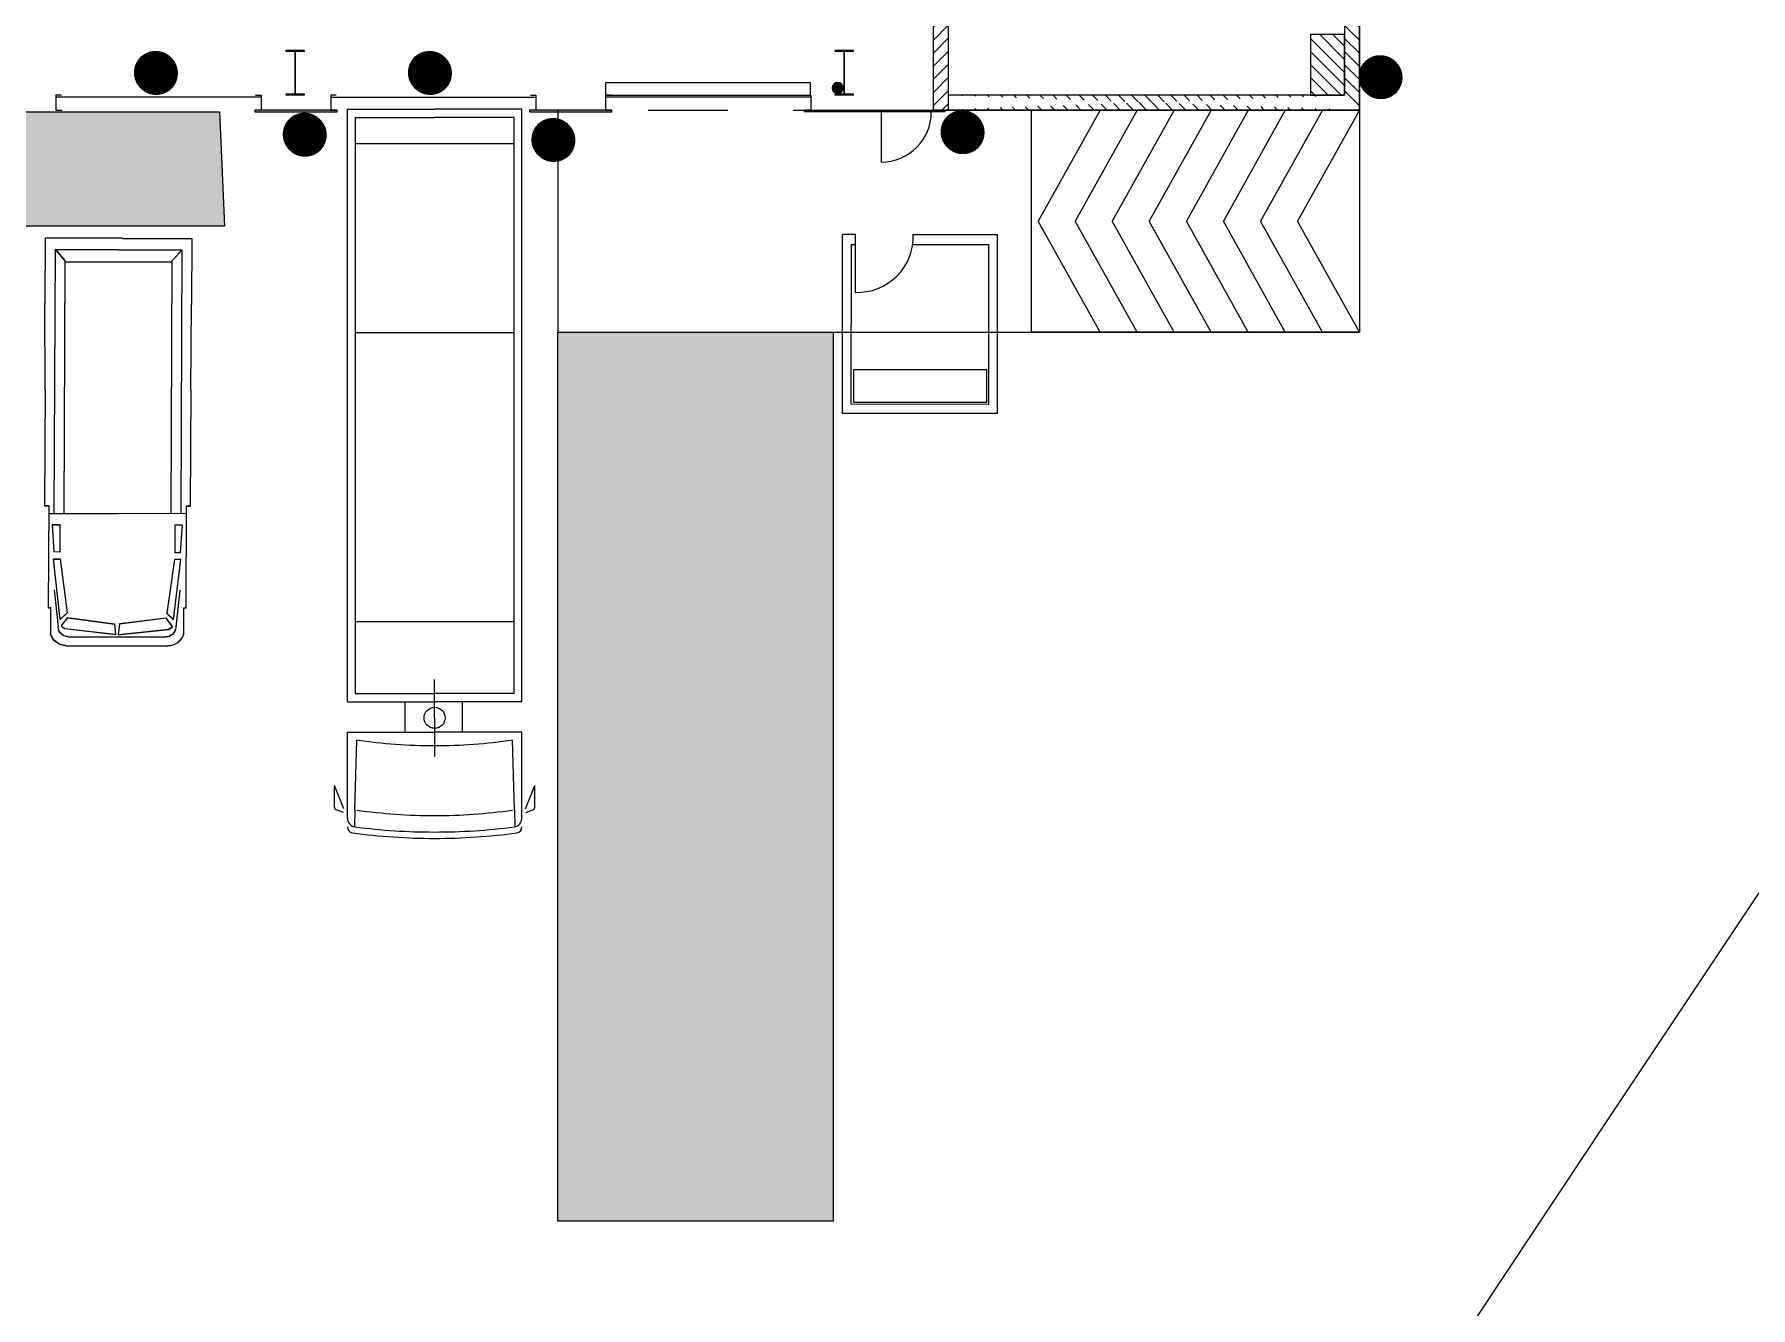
# Model space of a CAD drawing. Header units: inches. Extents: x -116118 to 73671, y 138219 to 302509.
# Drawn here: x -19773 to 10345, y 201215 to 223561 of the extents above; entities that cross this region are included whole.
import ezdxf

# ---------------------------------------------------------------- set-up
doc = ezdxf.new("R2010")
doc.units = ezdxf.units.IN
doc.header["$MEASUREMENT"] = 0
doc.linetypes.add('CONTINUA', pattern=[0])
doc.layers.get('0').update_dxf_attribs({"color": 250})
for name, color, linetype in [('001 SEC IP Cameras Outside', 20, 'Continuous'), ('001 SEC IP Cameras P3354', 250, 'Continuous'), ('1-Hach-Structure', 1, 'Continuous'), ('1-Structure', 7, 'Continuous'), ('1-Structure-Poteaux', 7, 'Continuous'), ('2-Escaliers', 7, 'Continuous'), ('2-Porte-Quai', 7, 'Continuous'), ('EXTERIEUR', 6, 'Continuous'), ('NEW EQUIPEMENT', 10, 'Continuous'), ('SIMBOLI', 7, 'CONTINUA'), ('SIMBOLI_IB', 2, 'Continuous')]:
    doc.layers.add(name, color=color, linetype=linetype)
pattern_1 = [(315, (-2715.1, 4676.43), (-88.3883, -88.3883), [])]

# ---------------------------------------------------------------- blocks, each defined once
blk = doc.blocks.new('A$C051345EB')
at = {"layer": '1-Structure-Poteaux'}
blk.add_hatch(color=256, dxfattribs=at).paths.add_polyline_path([(0, 0), (0, 10), (120, 10), (120, 590), (0, 590), (0, 600), (250, 600), (250, 590), (130, 590), (130, 10), (250, 10), (250, 0)])
blk.add_lwpolyline([(0, 0), (0, 10), (120, 10), (120, 590), (0, 590), (0, 600), (250, 600), (250, 590), (130, 590), (130, 10), (250, 10), (250, 0), (0, 0)], dxfattribs=at)
blk = doc.blocks.new('A$C5E2A7F44')
at = {"layer": '1-Structure'}
blk.add_hatch(color=256, dxfattribs=at).paths.add_polyline_path([(0, 25), (1110, 25), (1110, 0), (0, 0)])
blk.add_lwpolyline([(0, 25), (1110, 25), (1110, 0), (0, 0)], close=True, dxfattribs=at)
blk = doc.blocks.new('A$C32844CA2')
at = {"layer": '1-Structure'}
blk.add_line((85, 174), (2685, 174), dxfattribs=at)
at = {"layer": '2-Porte-Quai'}
blk.add_line((10, 174), (2760, 174), dxfattribs=at)
for points in [[(75, 200), (0, 200), (0, 0), (85, 0)], [(2695, 200), (2770, 200), (2770, 0), (2685, 0)]]:
    blk.add_lwpolyline(points, dxfattribs=at)
blk = doc.blocks.new('A$C4ECB2308')
at = {"layer": '1-Structure-Poteaux'}
h = blk.add_hatch(color=5, dxfattribs=at)
edge = h.paths.add_edge_path()
edge.add_arc((75, 75), 75, 0, 360)
at = {"layer": '1-Structure-Poteaux', "color": 5}
blk.add_circle((75, 75), 75, dxfattribs=at)
blk = doc.blocks.new('CONTAINER-LKW')
for p, q in [((8, 1.178), (0, 1.178)), ((0, 1.178), (0, 0)), ((8, 1.178), (8, 0)), ((8.407, 1.178), (8.407, 0)), ((9.568, 1.178), (8.407, 1.178)), ((9.42, 1.353), (9.129, 1.353)), ((9.443, 1.225), (9.129, 1.353)), ((9.492, 1.231), (9.457, 1.326)), ((7.887, 1.073), (0.113, 1.073)), ((0.113, 1.073), (0.113, 0)), ((0.468, 1.073), (0.468, -1.073)), ((3.017, 1.073), (3.017, -1.073)), ((6.919, 1.073), (6.919, -1.073)), ((7.887, 1.073), (7.887, 0)), ((9.463, 1.078), (8.515, 1.05)), ((9.463, 1.078), (9.685, 1.083)), ((8, 0.374), (8.407, 0.374)), ((8.215, 0), (7.7, 0)), ((0, -1.178), (0, 0)), ((0.113, -1.073), (0.113, 0)), ((7.887, -1.073), (7.887, 0)), ((8, -1.178), (8, 0)), ((8.215, 0), (8.738, 0)), ((8.407, -1.178), (8.407, 0)), ((8, -0.404), (8.407, -0.404)), ((0.113, -1.073), (7.887, -1.073)), ((9.463, -1.078), (8.515, -1.05)), ((9.463, -1.078), (9.685, -1.083)), ((8, -1.178), (0, -1.178)), ((9.568, -1.178), (8.407, -1.178)), ((9.443, -1.225), (9.129, -1.353)), ((9.42, -1.353), (9.129, -1.353)), ((9.492, -1.231), (9.457, -1.326))]:
    blk.add_line(p, q)
blk.add_circle((8.215, 0), 0.142)
blk.add_circle((8.215, 0), 0.142)
for centre, radius, start, end in [((9.42, 1.313), 0.04, 19.9425, 90.0003), ((9.568, 1.058), 0.12, 9.7847, 90.0001), ((9.689, 1.098), 0.08, 10.0012, 90.0002), ((1.275, 0.001), 7.315, 359.996, 8.2476), ((2.221, 0.001), 7.315, 359.996, 8.2476), ((1.389, 0), 8.368, 359.9973, 7.4), ((1.633, 0), 8.21, 359.9969, 7.7797), ((1.275, -0.001), 7.315, 351.7524, 0.004), ((2.221, -0.001), 7.315, 351.7524, 0.004), ((1.389, 0), 8.368, 352.6, 0.0027), ((1.633, 0), 8.21, 352.2203, 0.0031), ((9.568, -1.058), 0.12, 269.9999, 350.2153), ((9.689, -1.098), 0.08, 269.9998, 349.9988), ((9.42, -1.313), 0.04, 269.9997, 340.0575)]:
    blk.add_arc(centre, radius, start, end)
blk = doc.blocks.new('Feeder')
at = {"xscale": -1000, "yscale": 1000, "zscale": 1000, "rotation": 90}
blk.add_blockref('CONTAINER-LKW', (1178, 0), dxfattribs=at)
blk = doc.blocks.new('PCAR')
at = {"layer": 'SIMBOLI', "color": 26}
for p, q in [((0, 0), (0, -887)), ((1982, 0), (1982, -887)), ((8, -2047), (8, -3615)), ((1974, -2047), (1974, -3615)), ((8, -3615), (64, -3615)), ((64, -3615), (64, -4990)), ((1919, -3615), (1919, -4990)), ((1974, -3615), (1919, -3615)), ((64, -4990), (93, -4990)), ((93, -4990), (93, -5343)), ((1919, -4990), (1889, -4990)), ((1889, -4990), (1889, -5343)), ((304, -5502), (1678, -5502)), ((330, -5380), (1652, -5380))]:
    blk.add_line(p, q, dxfattribs=at)
at = {"layer": 'SIMBOLI', "color": 26, "extrusion": (0, 0, -1)}
for centre, start_param, end_param in [((305, -5263), 3.145697, 4.370334), ((1677, -5263), 1.912851, 3.137488)]:
    blk.add_ellipse(centre, major_axis=(0, 239), ratio=0.943463, start_param=start_param, end_param=end_param, dxfattribs=at)
at = {"layer": 'SIMBOLI_IB', "color": 26}
for p, q in [((1045, 0), (0, 0)), ((1045, 0), (1982, 0)), ((135, -154), (1847, -154)), ((135, -154), (270, -307)), ((135, -154), (135, -3716)), ((1847, -154), (1712, -307)), ((1847, -154), (1847, -3716)), ((270, -307), (270, -3716)), ((270, -319), (1712, -319)), ((1712, -307), (1712, -3716)), ((8, -2047), (0, -887)), ((1974, -2047), (1982, -887)), ((63, -3716), (991, -3716)), ((114, -3870), (215, -3870)), ((139, -4236), (114, -3870)), ((215, -3870), (215, -4241)), ((1919, -3716), (991, -3716)), ((1869, -3870), (1767, -3870)), ((1767, -3870), (1767, -4241)), ((1843, -4236), (1869, -3870)), ((133, -4333), (220, -4333)), ((226, -5147), (133, -4333)), ((215, -4241), (139, -4236)), ((220, -4333), (317, -5060)), ((1763, -4333), (1665, -5060)), ((1756, -5147), (1849, -4333)), ((1849, -4333), (1763, -4333)), ((1767, -4241), (1843, -4236)), ((144, -4750), (197, -5246)), ((1839, -4750), (1785, -5246)), ((317, -5060), (226, -5147)), ((1665, -5060), (1756, -5147)), ((239, -5239), (328, -5126)), ((289, -5276), (239, -5239)), ((974, -5352), (289, -5276)), ((328, -5126), (959, -5207)), ((959, -5207), (974, -5352)), ((1024, -5207), (1009, -5352)), ((1009, -5352), (1693, -5276)), ((1654, -5126), (1024, -5207)), ((1743, -5239), (1654, -5126)), ((1693, -5276), (1743, -5239))]:
    blk.add_line(p, q, dxfattribs=at)
at = {"layer": 'SIMBOLI_IB', "color": 26, "extrusion": (0, 0, -1)}
for centre, start_param, end_param in [((330, -5239), 3.144409, 4.656628), ((1652, -5239), 1.626557, 3.138776)]:
    blk.add_ellipse(centre, major_axis=(0, 142), ratio=0.943463, start_param=start_param, end_param=end_param, dxfattribs=at)
blk = doc.blocks.new('SETUP')
at = {"layer": '1-Hach-Structure'}
h = blk.add_hatch(dxfattribs=at)
h.set_pattern_fill('ANSI31', color=0, scale=1000, style=0)
h.set_pattern_definition(pattern_1)
edge = h.paths.add_edge_path()
edge.add_line((200, -200), (5550, -200))
edge.add_line((0, 0), (5750, 0))
h = blk.add_hatch(dxfattribs=at)
h.set_pattern_fill('ANSI31', color=0, scale=1000, style=0)
h.set_pattern_definition([(315, (-2715.1, 45761.05), (-88.38835, -88.38835), [])])
edge = h.paths.add_edge_path()
edge.add_line((200, -26575), (0, -26575))
edge.add_line((200, -26575), (200, -200))
edge.add_line((0, -26575), (0, 0))
h = blk.add_hatch(dxfattribs=at)
h.set_pattern_fill('ANSI31', color=0, scale=1000, style=0)
h.set_pattern_definition([(45, (-2715.1, -32371.37), (-88.38835, 88.38835), [])])
h.paths.add_polyline_path([(5550, 0), (5750, 0), (5750, -5750), (5550, -5750)])
h = blk.add_hatch(dxfattribs=at)
h.set_pattern_fill('ANSI31', color=0, scale=1000, style=0)
h.set_pattern_definition(pattern_1)
h.paths.add_polyline_path([(660, -200), (200, -200), (200, -1020), (660, -1020)])
at = {"layer": '1-Structure'}
blk.add_hatch(color=0, dxfattribs=at).paths.add_polyline_path([(7490, 0), (5595, 0), (5595, 25), (7490, 25)])
at = {"layer": '2-Porte-Quai'}
h = blk.add_hatch(dxfattribs=at)
h.set_pattern_fill('ANGLE', color=109, scale=1000, style=0)
h.set_pattern_definition([(0, (-190049.64, -131656.58), (0, 275), [200, -75]), (90, (-190049.64, -131656.58), (-275, 2e-14), [200, -75])])
h.paths.add_polyline_path([(7103, 15000), (10821, 15000), (10821, 3000), (7103, 3000)])
h.paths.add_polyline_path([(15318, 1569), (44560, 1569), (44560, 25), (15385, 25)])
h.paths.add_polyline_path([(14890, -26121), (51977, -26121), (51977, -27274), (14890, -27274)])
at = {"ltscale": 100}
for points in [[(0, 3000), (4424, 3000), (4424, 0), (0, 0)], [(15318, 1569), (44560, 1569), (44560, 25), (15385, 25)]]:
    blk.add_lwpolyline(points, close=True, dxfattribs=at)
at = {"layer": '1-Hach-Structure', "color": 0}
blk.add_lwpolyline([(5550, 0), (5750, 0), (5750, -5750), (5550, -5750)], close=True, dxfattribs=at)
at = {"layer": '1-Structure'}
for p, q in [((10814, 3000), (0, 3000)), ((10819, 0), (10821, 3000))]:
    blk.add_line(p, q, dxfattribs=at)
at = {"layer": '1-Structure', "color": 0}
for p, q in [((5750, 0), (0, 0)), ((0, 0), (5750, 0)), ((0, -26575), (0, 0)), ((5496, 0), (5296, 0)), ((200, -200), (5550, -200)), ((200, -26575), (200, -200))]:
    blk.add_line(p, q, dxfattribs=at)
blk.add_lwpolyline([(7490, 0), (5595, 0), (5595, 25), (7490, 25)], close=True, dxfattribs=at)
at = {"layer": '1-Structure-Poteaux', "color": 0}
blk.add_lwpolyline([(660, -200), (200, -200), (200, -1020), (660, -1020)], close=True, dxfattribs=at)
blk.add_lwpolyline([(660, -200), (200, -200), (200, -1020), (660, -1020)], close=True, dxfattribs=at)
blk.add_lwpolyline([(660, -200), (200, -200), (200, -1020), (660, -1020)], close=True, dxfattribs=at)
at = {"layer": '2-Escaliers', "color": 0}
for p, q in [((0, 3000), (836, 1500)), ((500, 3000), (1336, 1500)), ((1000, 3000), (1836, 1500)), ((1500, 3000), (2336, 1500)), ((2000, 3000), (2836, 1500)), ((2500, 3000), (3336, 1500)), ((3000, 3000), (3836, 1500)), ((3500, 3000), (4336, 1500)), ((0, 0), (836, 1500)), ((500, 0), (1336, 1500)), ((1000, 0), (1836, 1500)), ((1500, 0), (2336, 1500)), ((2000, 0), (2836, 1500)), ((2500, 0), (3336, 1500)), ((3000, 0), (3836, 1500)), ((3500, 0), (4336, 1500))]:
    blk.add_line(p, q, dxfattribs=at)
at = {"layer": '2-Porte-Quai', "color": 2}
blk.add_lwpolyline([(7103, 15000), (10821, 15000), (10821, 3000), (7103, 3000)], close=True, dxfattribs=at)
at = {"color": 0, "xscale": -1, "rotation": 180}
blk.add_blockref('Feeder', (11305, -11), dxfattribs=at)
at = {"rotation": 179.7681451790837}
for p in [(17741, 1728), (17741, 1727), (17741, 1726), (17741, 1725)]:
    blk.add_blockref('PCAR', p, dxfattribs=at)
at = {"layer": '1-Structure', "xscale": -1, "rotation": 180}
for p in [(10090, 25), (13800, 25)]:
    blk.add_blockref('A$C5E2A7F44', p, dxfattribs=at)
at = {"layer": '1-Structure-Poteaux', "color": 0, "xscale": -1, "rotation": 180}
for name, p in [('A$C051345EB', (6830, -205)), ('A$C4ECB2308', (6968, -223))]:
    blk.add_blockref(name, p, dxfattribs=at)
at = {"layer": '1-Structure-Poteaux', "xscale": -1, "rotation": 180}
blk.add_blockref('A$C051345EB', (14240, -205), dxfattribs=at)
at = {"layer": '2-Porte-Quai', "xscale": -1, "rotation": 180}
for p in [(7405, 0), (14825, 0)]:
    blk.add_blockref('A$C32844CA2', p, dxfattribs=at)
at = {"layer": '2-Porte-Quai', "rotation": 180}
blk.add_blockref('A$C32844CA2', (13885, 0), dxfattribs=at)

msp = doc.modelspace()

# ---------------------------------------------------------------- hatches: boundary and pattern name
at = {"layer": '001 SEC IP Cameras Outside', "lineweight": 9, "ltscale": 100}
h = msp.add_hatch(dxfattribs=at)
h.set_pattern_fill('ANSI31', color=4)
h.set_pattern_definition([(45, (46944.7439, 18881.33957), (-0.08838834765, 0.08838834765), [])])
h.paths.add_polyline_path([(3473, 222809, 1), (4227, 222809, 1)])
h = msp.add_hatch(dxfattribs=at)
h.set_pattern_fill('ANSI31', color=4)
h.set_pattern_definition([(45, (28066.78429, 17871.48648), (-0.08838834765, 0.08838834765), [])])
h.paths.add_polyline_path([(-15405, 221799, 1), (-14651, 221799, 1)])
h = msp.add_hatch(dxfattribs=at)
h.set_pattern_fill('ANSI31', color=4)
h.set_pattern_definition([(45, (32429.93952, 17779.75482), (-0.08838834765, 0.08838834765), [])])
h.paths.add_polyline_path([(-11042, 221707, 1), (-10288, 221707, 1)])
h = msp.add_hatch(dxfattribs=at)
h.set_pattern_fill('ANSI31', color=4)
h.set_pattern_definition([(45, (39610.52221, 17916.11462), (-0.08838834765, 0.08838834765), [])])
h.paths.add_polyline_path([(-3861, 221844, 1), (-3107, 221844, 1)])
at = {"layer": '001 SEC IP Cameras P3354', "lineweight": 9, "ltscale": 100}
h = msp.add_hatch(dxfattribs=at)
h.set_pattern_fill('ANSI31', color=3)
h.set_pattern_definition([(45, (25456.44786, 18955.4239), (-0.08838834765, 0.08838834765), [])])
h.paths.add_polyline_path([(-18016, 222883, 1), (-17262, 222883, 1)])
h = msp.add_hatch(dxfattribs=at)
h.set_pattern_fill('ANSI31', color=3)
h.set_pattern_definition([(45, (30263.94786, 18955.4239), (-0.08838834765, 0.08838834765), [])])
h.paths.add_polyline_path([(-13208, 222883, 1), (-12454, 222883, 1)])

# ---------------------------------------------------------------- linework, layer by layer
at = {"lineweight": 25, "ltscale": 100}
for p, q in [((3479, 222232), (3479, 256158)), ((-8999, 222232), (-7606, 222232)), ((-6455, 222232), (-5244, 222232))]:
    msp.add_line(p, q, dxfattribs=at)
at = {"layer": 'EXTERIEUR', "lineweight": 25, "ltscale": 100}
for p, q in [((7817, 204474), (13182, 212534)), ((2558, 196573), (7817, 204474))]:
    msp.add_line(p, q, dxfattribs=at)
at = {"layer": 'NEW EQUIPEMENT', "lineweight": 9, "ltscale": 100}
for p, q in [((-5576, 222232), (-5481, 222232)), ((-4912, 222199), (-4912, 221320)), ((-5591, 216907), (-5591, 220047)), ((-5365, 220047), (-5591, 220047)), ((-5439, 219872), (-5445, 217076)), ((-5439, 219872), (-5365, 219872)), ((-5365, 219033), (-5365, 220047)), ((-4360, 219872), (-3023, 219872)), ((-4351, 220047), (-2880, 220047)), ((-3024, 217073), (-3023, 219872)), ((-2880, 220047), (-2880, 216907)), ((-2880, 216907), (-5591, 216907)), ((-5445, 217076), (-3024, 217073))]:
    msp.add_line(p, q, dxfattribs=at)
for points in [[(-9748, 222492), (-6154, 222492), (-6154, 222709), (-9748, 222709)], [(-3061, 217674), (-5396, 217675), (-5396, 217108), (-3061, 217107)]]:
    msp.add_lwpolyline(points, close=True, dxfattribs=at)
for centre, radius, start, end in [((-4912, 222199), 879, 270, 0), ((-5330, 220012), 980, 267.9145, 2.0855)]:
    msp.add_arc(centre, radius, start, end, dxfattribs=at)

# ---------------------------------------------------------------- block references
at = {"xscale": 1.3, "yscale": 1.3, "zscale": 1.3, "rotation": 180}
msp.add_blockref('SETUP', (3479, 222232), dxfattribs=at)

doc.saveas('drawing.dxf')
